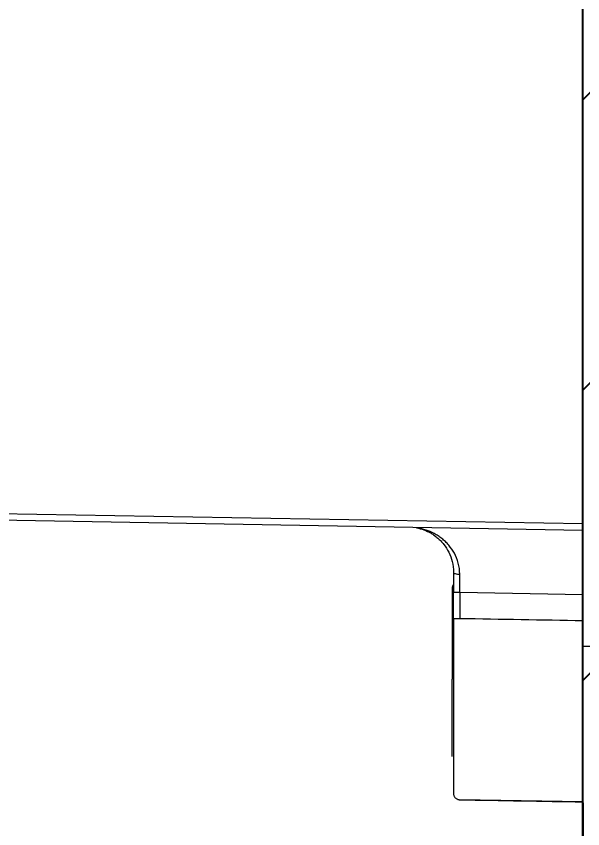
# Model space of a CAD drawing. Header units: millimetres. Extents: x 11618 to 13994, y -5897 to -2537.
# Drawn here: x 13491.1 to 13534.9, y -4833.3 to -4770.5 of the extents above; entities that cross this region are included whole.
import ezdxf

# ---------------------------------------------------------------- set-up
doc = ezdxf.new("R2010")
doc.units = ezdxf.units.MM
doc.layers.add('DIM', color=3, linetype='Continuous', lineweight=13)
doc.layers.add('hatch', color=2, linetype='Continuous')
doc.styles.get("Standard").update_dxf_attribs({"font": 'arial.ttf'})
doc.dimstyles.get("Standard").update_dxf_attribs({"dimtxt": 0.18, "dimasz": 0.18, "dimexe": 0.18, "dimexo": 0.0625, "dimgap": 0.09, "dimtad": 0, "dimtih": 1, "dimtoh": 1, "dimdec": 1, "dimdsep": 46, "dimtxsty": 'Standard', "dimcen": 0.09, "dimadec": 0, "dimazin": 0, "dimtfac": 1, "dimtdec": 1, "dimtofl": 0, "dimtmove": 0, "dimatfit": 3, "dimfxl": 1, "dimtolj": 1, "dimtzin": 0, "dimarcsym": 0})

# ---------------------------------------------------------------- blocks, each defined once
blk = doc.blocks.new('*D57')
at = {"layer": 'Defpoints', "color": 0, "transparency": 16777216}
for p in [(13370.882, -4796.297), (13534.892, -4831.241), (13534.892, -5026.718)]:
    blk.add_point(p, dxfattribs=at)
at = {"layer": 'DIM', "color": 0, "lineweight": -2, "transparency": 16777216}
for p, q in [((13370.882, -4796.359), (13370.882, -5026.898)), ((13534.892, -4831.304), (13534.892, -5026.898)), ((13388.882, -5026.718), (13428.887, -5026.718)), ((13516.892, -5026.718), (13476.888, -5026.718))]:
    blk.add_line(p, q, dxfattribs=at)
at = {"layer": 'DIM', "color": 0, "transparency": 16777216}
for points in [[(13388.882, -5023.718), (13388.882, -5029.718), (13370.882, -5026.718)], [(13516.892, -5023.718), (13516.892, -5029.718), (13534.892, -5026.718)]]:
    blk.add_solid(points, dxfattribs=at)
at = {"layer": 'DIM', "color": 3, "transparency": 16777216, "insert": (13452.887, -5026.718), "char_height": 18, "attachment_point": 5}
blk.add_mtext('\\A1;164', dxfattribs=at)

msp = doc.modelspace()

# ---------------------------------------------------------------- hatches: boundary and pattern name
at = {"layer": 'hatch'}
h = msp.add_hatch(dxfattribs=at)
h.set_pattern_fill('ANSI31', color=256, scale=5)
h.set_pattern_definition([(45, (-1601.865, 0), (-11.22532, 11.22532), [])])
h.paths.add_polyline_path([(13534.892, -5533.88), (13584.892, -5533.88), (13584.892, -3463.314), (13534.892, -3463.314)])

# ---------------------------------------------------------------- linework, layer by layer
msp.add_line((13534.892, -5533.88), (13534.892, -3391.899))
at = {"linetype": 'Continuous', "lineweight": 18, "extrusion": (-1, -2.22045e-16, 0)}
for p, q in [((13534.892, -4809.732), (13534.892, -4682.274)), ((13438.307, -4808.545), (13534.892, -4810.231)), ((13534.892, -4810.231), (13534.892, -4809.732)), ((13534.892, -4815.23), (13534.892, -4810.231)), ((13524.792, -4814.741), (13524.792, -4821.751)), ((13524.892, -4817.077), (13524.892, -4815.064)), ((13534.892, -4817.243), (13534.892, -4815.23)), ((13534.892, -4827.206), (13534.892, -4817.243)), ((13534.892, -4823.241), (13534.892, -4819.241)), ((13535.442, -4819.241), (13534.892, -4819.241)), ((13524.792, -4827.741), (13524.792, -4821.751)), ((13534.892, -4831.241), (13534.892, -4827.206)), ((13534.892, -4831.241), (13525.386, -4831.075))]:
    msp.add_line(p, q, dxfattribs=at)
at = {"linetype": 'Continuous', "lineweight": 13, "extrusion": (-1, -2.22045e-16, 0)}
for p, q in [((13438.307, -4808.047), (13534.892, -4809.732)), ((13525.384, -4815.064), (13524.892, -4815.064)), ((13525.384, -4815.064), (13525.386, -4817.077)), ((13534.892, -4815.23), (13525.384, -4815.064))]:
    msp.add_line(p, q, dxfattribs=at)
at = {"linetype": 'Continuous', "lineweight": 18}
msp.add_arc((13525.292, -4814.741), 0.5, 144.49083, 180, dxfattribs=at)
for points, knots in [([(13522.03, -4810.054), (13522.032, -4810.054), (13522.034, -4810.054), (13522.23, -4810.091), (13522.422, -4810.143), (13522.798, -4810.282), (13522.983, -4810.369), (13523.25, -4810.527), (13523.382, -4810.612), (13523.552, -4810.74), (13523.718, -4810.877), (13523.839, -4810.991), (13523.996, -4811.153), (13524.223, -4811.413), (13524.42, -4811.718), (13524.642, -4812.163), (13524.732, -4812.404), (13524.857, -4812.923), (13524.892, -4813.201), (13524.892, -4813.496)], [0, 0, 0, 0, 0.001516, 0.001516, 0.144156, 0.144156, 0.286797, 0.286797, 0.358117, 0.393777, 0.429437, 0.500758, 0.500758, 0.572078, 0.714719, 0.714719, 0.857359, 0.857359, 1, 1, 1, 1]), ([(13525.382, -4813.639), (13525.381, -4813.026), (13525.221, -4812.485), (13524.842, -4811.792), (13524.617, -4811.475), (13524.272, -4811.116), (13524.042, -4810.918), (13523.852, -4810.775), (13523.658, -4810.642), (13523.307, -4810.434), (13522.991, -4810.298), (13522.562, -4810.152), (13522.342, -4810.097), (13522.121, -4810.059)], [0, 0, 0, 0, 0.28574, 0.28574, 0.42861, 0.500045, 0.57148, 0.607197, 0.642915, 0.714349, 0.857219, 0.857219, 1, 1, 1, 1]), ([(13524.895, -4817.077), (13524.894, -4817.523), (13524.894, -4817.968), (13524.893, -4818.855), (13524.893, -4819.296), (13524.892, -4820.169), (13524.892, -4820.601), (13524.891, -4821.453), (13524.891, -4821.873), (13524.891, -4822.694), (13524.89, -4823.097), (13524.89, -4823.881), (13524.89, -4824.262), (13524.89, -4825.001), (13524.89, -4825.357), (13524.89, -4826.043), (13524.89, -4826.371), (13524.89, -4826.684)], [0, 0, 0, 0, 0.125, 0.125, 0.25, 0.25, 0.375, 0.375, 0.5, 0.5, 0.625, 0.625, 0.75, 0.75, 0.875, 0.875, 1, 1, 1, 1]), ([(13524.89, -4826.684), (13524.89, -4826.992), (13524.89, -4827.284), (13524.89, -4827.836), (13524.89, -4828.096), (13524.89, -4828.579), (13524.89, -4828.802), (13524.89, -4829.212), (13524.891, -4829.398), (13524.891, -4829.731), (13524.891, -4829.877), (13524.892, -4830.13), (13524.892, -4830.235), (13524.893, -4830.405), (13524.893, -4830.469), (13524.894, -4830.554), (13524.894, -4830.575), (13524.894, -4830.575)], [0, 0, 0, 0, 0.125, 0.125, 0.25, 0.25, 0.375, 0.375, 0.5, 0.5, 0.625, 0.625, 0.75, 0.75, 0.875, 0.875, 1, 1, 1, 1]), ([(13524.894, -4830.575), (13524.894, -4830.608), (13524.898, -4830.64), (13524.91, -4830.703), (13524.919, -4830.735), (13524.944, -4830.795), (13524.959, -4830.823), (13524.995, -4830.877), (13525.015, -4830.903), (13525.061, -4830.949), (13525.085, -4830.97), (13525.139, -4831.006), (13525.167, -4831.022), (13525.227, -4831.047), (13525.258, -4831.057), (13525.321, -4831.071), (13525.353, -4831.074), (13525.386, -4831.075)], [0, 0, 0, 0, 0.125, 0.125, 0.25, 0.25, 0.375, 0.375, 0.5, 0.5, 0.625, 0.625, 0.75, 0.75, 0.875, 0.875, 1, 1, 1, 1])]:
    msp.add_open_spline(points, degree=3, knots=knots, dxfattribs=at)
msp.add_rational_spline([(13524.892, -4813.496), (13524.892, -4814.004), (13524.892, -4814.534), (13524.892, -4815.064)], [0.999999501439, 0.999999500743, 0.999999499863, 0.999999498833], degree=3, dxfattribs=at)
at = {"linetype": 'Continuous', "lineweight": 13}
for points, knots in [([(13524.892, -4813.496), (13524.892, -4813.512), (13524.913, -4813.548), (13525.025, -4813.599), (13525.201, -4813.632), (13525.325, -4813.638), (13525.382, -4813.639)], [0, 0, 0, 0, 0.245133, 0.501896, 0.758659, 1, 1, 1, 1]), ([(13525.386, -4817.077), (13525.354, -4817.077), (13525.321, -4817.077), (13525.258, -4817.077), (13525.227, -4817.077), (13525.168, -4817.077), (13525.139, -4817.077), (13525.086, -4817.077), (13525.061, -4817.077), (13525.015, -4817.077), (13524.995, -4817.077), (13524.959, -4817.077), (13524.944, -4817.077), (13524.92, -4817.077), (13524.91, -4817.077), (13524.898, -4817.077), (13524.895, -4817.077), (13524.895, -4817.077)], [0, 0, 0, 0, 0.125, 0.125, 0.25, 0.25, 0.375, 0.375, 0.5, 0.5, 0.625, 0.625, 0.75, 0.75, 0.875, 0.875, 1, 1, 1, 1])]:
    msp.add_open_spline(points, degree=3, knots=knots, dxfattribs=at)
for points in [[(13525.384, -4815.064), (13525.383, -4814.582), (13525.382, -4814.101), (13525.382, -4813.639)], [(13534.892, -4817.243), (13531.723, -4817.188), (13528.555, -4817.133), (13525.386, -4817.077)]]:
    msp.add_open_spline(points, degree=3, dxfattribs=at)
at = {"linetype": 'Continuous', "lineweight": 18}
msp.add_open_spline([(13525.386, -4831.075), (13528.555, -4831.131), (13531.723, -4831.186), (13534.892, -4831.241)], degree=3, dxfattribs=at)

# ---------------------------------------------------------------- dimensions: what is measured, and where the dimension line sits
at = {"layer": 'DIM', "color": 3}
dim = msp.add_linear_dim(base=(13534.892, -5026.718), p1=(13370.882, -4796.297), p2=(13534.892, -4831.241), dimstyle='Standard', override={"dimtxt": 18, "dimasz": 18, "dimgap": 5, "dimclrt": 3}, dxfattribs=at)
dim.commit()
dim.dimension.update_dxf_attribs({"geometry": '*D57', "text_midpoint": (13452.887, -5026.718)})

doc.saveas('drawing.dxf')
